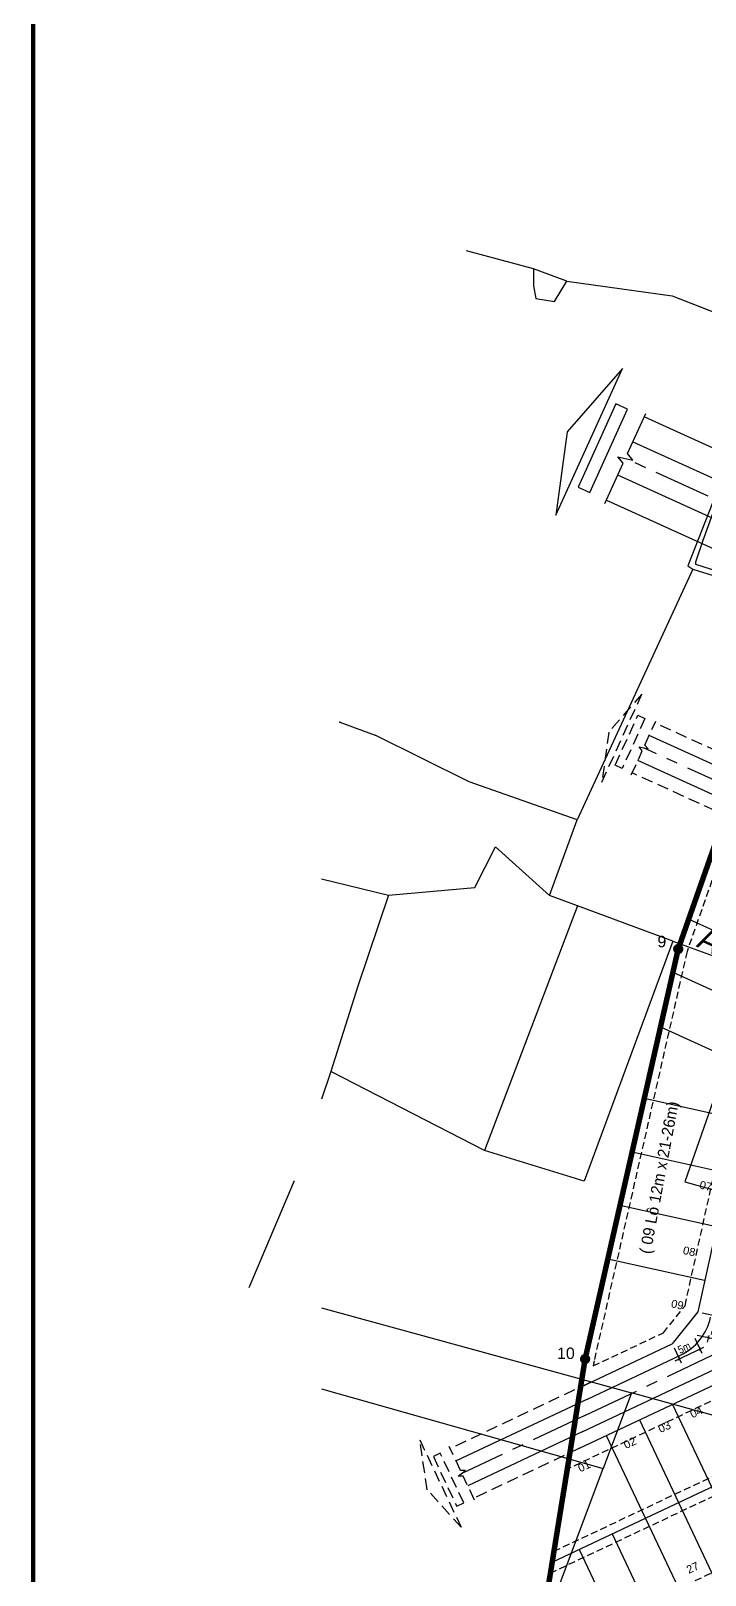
# Model space of a CAD drawing. Extents: x 597165 to 598689, y 1181586 to 1183364.
# Drawn here: x 597253.2 to 597400.6, y 1182711.4 to 1183049.2 of the extents above; entities that cross this region are included whole.
import ezdxf
from ezdxf.enums import TextEntityAlignment as Align

# ---------------------------------------------------------------- set-up
doc = ezdxf.new("R2010")
doc.units = 0
doc.header["$MEASUREMENT"] = 0
for name, pattern in [('CENTER', [2, 1.25, -0.25, 0.25, -0.25]), ('DASHED', [0.75, 0.5, -0.25]), ('LOGIOI', [4, 3, -1])]:
    doc.linetypes.add(name, pattern=pattern)
doc.layers.get('0').update_dxf_attribs({"linetype": 'CONTINUOUS'})
doc.layers.get('DEFPOINTS').update_dxf_attribs({"color": 8, "linetype": 'CONTINUOUS'})
for name, color, linetype in [('CGXD', 3, 'CONTINUOUS'), ('DIM', 7, 'CONTINUOUS'), ('DIM-T', 7, 'CONTINUOUS'), ('DTEXT-TENLO', 4, 'CONTINUOUS'), ('KHUNG_TEN', 5, 'CONTINUOUS'), ('MOCRANH', 7, 'CONTINUOUS'), ('NEN-HT', 8, 'CONTINUOUS'), ('NET-LENGOAI', 4, 'CONTINUOUS'), ('NET-LETRONG', 5, 'CONTINUOUS'), ('NET-PLO', 2, 'CONTINUOUS'), ('NET-TIM', 2, 'CENTER'), ('RANH_QUY_HOACH', 7, 'LOGIOI'), ('RANHGIAODAT', 150, 'LOGIOI'), ('TEXT-SOLO', 7, 'CONTINUOUS')]:
    doc.layers.add(name, color=color, linetype=linetype)
doc.styles.add('AVO', font='VHELVEN.TTF')
doc.styles.add('VHEL-C-R', font='VHELVCN.TTF')
doc.styles.add('VHELVEB', font='VHELVEB.TTF')
doc.styles.add('VTIMES-R', font='VAPTIMN.TTF')
doc.dimstyles.new('TL1000', dxfattribs={"dimscale": 0, "dimtxt": 2, "dimasz": 0.7, "dimexe": 1, "dimexo": 1, "dimgap": 0.5, "dimtad": 1, "dimdec": 1, "dimzin": 12, "dimtxsty": 'VHEL-C-R', "dimblk1": 'ARCHTICK', "dimblk2": 'ARCHTICK', "dimsah": 1, "dimcen": -0.09, "dimdle": 1, "dimclrd": 256, "dimclre": 256, "dimclrt": 256, "dimazin": 3, "dimtfac": 0.005, "dimtdec": 1, "dimtix": 1, "dimtmove": 0, "dimatfit": 3, "dimtolj": 1, "dimtzin": 0})

# ---------------------------------------------------------------- blocks, each defined once
blk = doc.blocks.new('_ARCHTICK')
at = {"color": 0, "linetype": 'BYBLOCK', "const_width": 0.15}
blk.add_lwpolyline([(-0.5, -0.5), (0.5, 0.5)], dxfattribs=at)
blk = doc.blocks.new('*D603')
at = {"linetype": 'BYBLOCK'}
for p, q in [((597402.66, 1182769.25), (597402.2, 1182767.17)), ((597399.97, 1182768.83), (597403.42, 1182768.06)), ((597398.89, 1182763.94), (597402.34, 1182763.18)), ((597401.15, 1182762.42), (597401.47, 1182763.88))]:
    blk.add_line(p, q, dxfattribs=at)
at = {"layer": 'DEFPOINTS', "color": 0, "linetype": 'BYBLOCK'}
for p in [(597398.99, 1182769.04), (597402.44, 1182768.28), (597397.91, 1182764.16)]:
    blk.add_point(p, dxfattribs=at)
at = {"linetype": 'BYBLOCK', "xscale": 0.7, "yscale": 0.7, "zscale": 0.7}
for p, rotation in [((597402.44, 1182768.28), 77.54387974004484), ((597401.37, 1182763.4), 257.5438797400449)]:
    blk.add_blockref('_ARCHTICK', p, dxfattribs=dict(at, rotation=rotation))
at = {"linetype": 'BYBLOCK', "insert": (597402.96, 1182765.1), "char_height": 1.75, "attachment_point": 5, "rotation": 77.5439, "style": 'VHEL-C-R'}
blk.add_mtext('\\A1;5m', dxfattribs=at)
blk = doc.blocks.new('*D602')
at = {"linetype": 'BYBLOCK'}
for p, q in [((597398.34, 1182763.25), (597399.89, 1182759.98)), ((597393.82, 1182761.12), (597395.37, 1182757.84)), ((597394.03, 1182758.32), (597400.36, 1182761.31))]:
    blk.add_line(p, q, dxfattribs=at)
at = {"layer": 'DEFPOINTS', "color": 0, "linetype": 'BYBLOCK'}
for p in [(597397.91, 1182764.16), (597393.39, 1182762.02), (597399.46, 1182760.88)]:
    blk.add_point(p, dxfattribs=at)
at = {"linetype": 'BYBLOCK', "xscale": 0.7, "yscale": 0.7, "zscale": 0.7}
for p, rotation in [((597394.94, 1182758.75), 205.2825172514839), ((597399.46, 1182760.88), 25.28251725148394)]:
    blk.add_blockref('_ARCHTICK', p, dxfattribs=dict(at, rotation=rotation))
at = {"linetype": 'BYBLOCK', "insert": (597396.04, 1182761.15), "char_height": 1.75, "attachment_point": 5, "rotation": 25.2825, "style": 'VHEL-C-R'}
blk.add_mtext('\\A1;5m', dxfattribs=at)

msp = doc.modelspace()

# ---------------------------------------------------------------- linework, layer by layer
at = {"color": 0}
msp.add_lwpolyline([(597378.693, 1182945.8473), (597382.6769, 1182954.6104), (597381.5183, 1182956.0416), (597384.8071, 1182955.3163), (597383.6485, 1182956.7475), (597387.6324, 1182965.5106)], dxfattribs=at)
at = {"layer": 'CGXD', "linetype": 'DASHED', "ltscale": 3}
for points in [[(597425.0424, 1182861.6757), (597423.4325, 1182865.9696), (597405.834, 1182873.9703), (597396.6521, 1182847.8231), (597376.34, 1182758.3188), (597376.159, 1182757.201), (597391.4818, 1182764.4384), (597396.2128, 1182770.3677), (597408.1973, 1182824.6225)], [(597480.2817, 1182769.8849), (597475.2603, 1182780.5161), (597470.9434, 1182782.0632), (597370.4752, 1182734.6096), (597367.5669, 1182716.647)], [(597485.4642, 1182751.32), (597487.0114, 1182755.6369), (597481.99, 1182766.2681), (597366.7914, 1182711.8569), (597363.883, 1182693.8942)]]:
    msp.add_lwpolyline(points, close=True, dxfattribs=at)
at = {"layer": 'DIM', "color": 4}
for points in [[(597382.5674, 1182975.3358), (597370.4527, 1182961.4857), (597367.9812, 1182943.2515)], [(597383.6599, 1182966.4378), (597381.1051, 1182967.5992), (597372.828, 1182949.3924), (597375.3827, 1182948.231)]]:
    msp.add_lwpolyline(points, close=True, dxfattribs=at)
at = {"layer": 'KHUNG_TEN', "const_width": 1}
msp.add_lwpolyline([(597253.7231, 1183354.3668), (597253.7231, 1181754.3668), (598599.5681, 1181754.3668), (598599.5681, 1183354.3668)], close=True, dxfattribs=at)
at = {"layer": 'MOCRANH'}
msp.add_lwpolyline([(598297.3967, 1182239.54), (598213.8261, 1182511.342), (598335.1729, 1182835.3919), (598344.6661, 1182860.743), (597547.8605, 1183222.9796), (597536.9709, 1183198.2708), (597494.1637, 1183101.1393), (597439.7212, 1182974.4588), (597407.6696, 1182885.2338), (597394.7271, 1182848.3776), (597374.3757, 1182758.7003), (597340.8217, 1182551.4599), (597340.2111, 1182461.6352), (597341.3721, 1182437.3595)], dxfattribs=at)
msp.add_lwpolyline([(598297.3967, 1182239.54), (598213.8261, 1182511.342), (598335.1729, 1182835.3919), (598344.6661, 1182860.743), (597547.8605, 1183222.9796), (597536.9709, 1183198.2708), (597494.1637, 1183101.1393), (597439.7212, 1182974.4588), (597407.6696, 1182885.2338), (597394.7271, 1182848.3776), (597374.3757, 1182758.7003), (597340.8217, 1182551.4599), (597340.2111, 1182461.6352), (597341.3721, 1182437.3595)], dxfattribs=at)
for points, const_width in [([(597394.1686, 1182848.3776, 1), (597395.2856, 1182848.3776, 1)], 1.1169), ([(597394.4479, 1182848.3776, 1), (597395.0064, 1182848.3776, 1)], 0.5585), ([(597373.8172, 1182758.7003, 1), (597374.9342, 1182758.7003, 1)], 1.1169), ([(597374.0965, 1182758.7003, 1), (597374.6549, 1182758.7003, 1)], 0.5585)]:
    msp.add_lwpolyline(points, format="xyb", close=True, dxfattribs=dict(at, const_width=const_width))
at = {"layer": 'NEN-HT', "linetype": 'CONTINUOUS'}
for p, q in [((597363.12, 1182997.15), (597348.4383, 1183001.0533)), ((597363.12, 1182997.15), (597363.06, 1182993.41)), ((597370.39, 1182994.42), (597363.12, 1182997.15)), ((597370.39, 1182994.42), (597363.12, 1182997.15)), ((597363.06, 1182993.41), (597363.58, 1182990.66)), ((597367.68, 1182990.03), (597370.39, 1182994.42)), ((597370.39, 1182994.42), (597393.42, 1182991.25)), ((597363.58, 1182990.66), (597367.68, 1182990.03)), ((597393.42, 1182991.25), (597415.77, 1182982.46)), ((597405.23, 1182953.53), (597396.85, 1182932.19)), ((597403.07, 1182945.96), (597400.11, 1182937.72)), ((597400.11, 1182937.72), (597398.54, 1182933.02)), ((597397.92, 1182931.43), (597372.65, 1182876.67)), ((597396.85, 1182932.19), (597397.92, 1182931.43)), ((597397.92, 1182931.43), (597438.76, 1182918.91)), ((597398.54, 1182933.02), (597398.48, 1182932.54)), ((597398.48, 1182932.54), (597404.93, 1182930.52)), ((597320.79, 1182897.96), (597328.48, 1182895.12)), ((597320.79, 1182897.96), (597328.48, 1182895.12)), ((597349, 1182884.91), (597328.48, 1182895.12)), ((597372.65, 1182876.67), (597349, 1182884.91)), ((597366.57, 1182860.09), (597372.65, 1182876.67)), ((597350.27, 1182861.82), (597354.78, 1182870.76)), ((597354.78, 1182870.76), (597366.57, 1182860.09)), ((597316.7537, 1182863.7069), (597331.38, 1182860.19)), ((597331.38, 1182860.19), (597350.27, 1182861.82)), ((597331.38, 1182860.19), (597324.72, 1182840.22)), ((597372.72, 1182857.81), (597352.4, 1182804.32)), ((597372.72, 1182857.81), (597366.57, 1182860.09)), ((597393.53, 1182850.1), (597372.72, 1182857.81)), ((597393.53, 1182850.1), (597374.2, 1182797.61)), ((597393.53, 1182850.1), (597412.13, 1182843.29)), ((597324.72, 1182840.22), (597318.78, 1182821.57)), ((597412.13, 1182843.29), (597396.21, 1182797.49)), ((597318.78, 1182821.57), (597316.7537, 1182815.5364)), ((597352.4, 1182804.32), (597318.78, 1182821.57)), ((597374.2, 1182797.61), (597352.4, 1182804.32)), ((597310.75, 1182797.66), (597300.88, 1182774.27)), ((597396.21, 1182797.49), (597422.76, 1182790.07)), ((597316.7537, 1182769.9126), (597337.2, 1182764.3)), ((597337.2, 1182764.3), (597384.54, 1182751.3)), ((597316.7537, 1182752.1543), (597378.33, 1182734.79)), ((597384.54, 1182751.3), (597378.33, 1182734.79)), ((597408.42, 1182744.69), (597384.54, 1182751.3)), ((597360.75, 1182688.05), (597378.33, 1182734.79))]:
    msp.add_line(p, q, dxfattribs=at)
for points in [[(597363.12, 1182997.15), (597363.06, 1182993.41), (597363.58, 1182990.66)], [(597370.39, 1182994.42), (597393.42, 1182991.25), (597415.77, 1182982.46)]]:
    msp.add_lwpolyline(points, dxfattribs=at)
msp.add_point((597320.79, 1182897.96), dxfattribs=at)
at = {"layer": 'NET-LENGOAI', "ltscale": 20}
for p, q in [((597384.8181, 1182959.3203), (597603.6654, 1182859.8278)), ((597529.5034, 1182884.7555), (597381.5073, 1182952.0376)), ((597408.7271, 1182885.8369), (597388.3942, 1182895.0806)), ((597407.1841, 1182879.9474), (597385.911, 1182889.6186)), ((597373.7297, 1182742.7824), (597469.5045, 1182788.0192)), ((597374.8741, 1182749.9585), (597395.2027, 1182759.5603)), ((597374.8741, 1182749.9585), (597346.1711, 1182736.4014)), ((597373.7297, 1182742.7824), (597348.7336, 1182730.9762))]:
    msp.add_line(p, q, dxfattribs=at)
msp.add_arc((597390.0777, 1182770.4108), 12, 295.282517, 347.54388, dxfattribs=at)
at = {"layer": 'NET-LETRONG', "ltscale": 20}
msp.add_line((597605.6934, 1182865.4968), (597387.3013, 1182964.7823), dxfattribs=at)
at = {"layer": 'NET-LETRONG'}
for p, q in [((597379.0241, 1182946.5755), (597527.0203, 1182879.2934)), ((597411.0587, 1182823.6677), (597398.9921, 1182769.0408)), ((597373.1575, 1182739.1943), (597470.7858, 1182785.3066)), ((597398.9921, 1182769.0408), (597393.3925, 1182762.0231)), ((597373.3835, 1182752.5723), (597393.3925, 1182762.0231))]:
    msp.add_line(p, q, dxfattribs=at)
at = {"layer": 'NET-LETRONG', "linetype": 'DASHED', "ltscale": 5}
for p, q in [((597378.0437, 1182884.8932), (597386.7954, 1182904.1438)), ((597386.7954, 1182904.1438), (597379.5266, 1182895.8337)), ((597380.9518, 1182888.5777), (597385.9181, 1182899.5018)), ((597387.4509, 1182898.8049), (597382.4846, 1182887.8808)), ((597385.9181, 1182899.5018), (597387.4509, 1182898.8049)), ((597387.4441, 1182892.9907), (597389.8344, 1182898.2486)), ((597410.2037, 1182888.4611), (597389.6358, 1182897.8117)), ((597379.5266, 1182895.8337), (597378.0437, 1182884.8932)), ((597384.4708, 1182886.4506), (597386.8611, 1182891.7085)), ((597386.8611, 1182891.7085), (597386.166, 1182892.5672)), ((597386.166, 1182892.5672), (597388.1392, 1182892.132)), ((597388.1392, 1182892.132), (597387.4441, 1182892.9907)), ((597382.4846, 1182887.8808), (597380.9518, 1182888.5777)), ((597406.1776, 1182877.1095), (597384.6695, 1182886.8876)), ((597375.4463, 1182753.5466), (597344.8899, 1182739.1141)), ((597339.8647, 1182730.1221), (597338.2225, 1182741.0399)), ((597338.2225, 1182741.0399), (597347.2538, 1182721.9189)), ((597347.1516, 1182734.3256), (597344.6849, 1182739.5481)), ((597373.1575, 1182739.1943), (597350.0149, 1182728.2635)), ((597342.7198, 1182738.0891), (597341.1972, 1182737.3699)), ((597341.1972, 1182737.3699), (597346.3222, 1182726.5194)), ((597347.8448, 1182727.2385), (597342.7198, 1182738.0891)), ((597346.6486, 1182733.0766), (597348.2561, 1182734.301)), ((597347.7532, 1182733.052), (597346.6486, 1182733.0766)), ((597348.2561, 1182734.301), (597347.1516, 1182734.3256)), ((597350.2199, 1182727.8295), (597347.7532, 1182733.052)), ((597347.2538, 1182721.9189), (597339.8647, 1182730.1221)), ((597346.3222, 1182726.5194), (597347.8448, 1182727.2385))]:
    msp.add_line(p, q, dxfattribs=at)
at = {"layer": 'NET-PLO'}
for p, q in [((597397.0206, 1182854.9087), (597420.4244, 1182844.2689)), ((597393.5735, 1182843.294), (597415.4581, 1182833.3448)), ((597390.8617, 1182831.3449), (597410.7566, 1182822.3003)), ((597408.2668, 1182811.0286), (597387.3021, 1182815.6596)), ((597405.6785, 1182799.3111), (597384.6463, 1182803.9569)), ((597403.0902, 1182787.5935), (597381.9905, 1182792.2543)), ((597400.5019, 1182775.876), (597379.3347, 1182780.5517)), ((597367.1791, 1182714.2519), (597483.8485, 1182769.3577)), ((597393.4756, 1182748.7911), (597410.5589, 1182712.6226)), ((597386.2419, 1182745.3744), (597403.3252, 1182709.2059)), ((597379.0082, 1182741.9578), (597396.0915, 1182705.7892)), ((597380.3161, 1182720.4569), (597388.8578, 1182702.3726)), ((597373.0824, 1182717.0402), (597381.6241, 1182698.9559))]:
    msp.add_line(p, q, dxfattribs=at)
at = {"layer": 'NET-TIM', "ltscale": 10}
for p, q in [((597619.7611, 1182848.1165), (597383.1627, 1182955.6789)), ((597408.1907, 1182882.7853), (597387.1526, 1182892.3496)), ((597374.3019, 1182746.3705), (597476.1322, 1182794.4674)), ((597374.3019, 1182746.3705), (597347.4524, 1182733.6888))]:
    msp.add_line(p, q, dxfattribs=at)
at = {"layer": 'RANH_QUY_HOACH', "color": 1, "linetype": 'DASHED', "ltscale": 20, "const_width": 1.2, "flags": 128}
msp.add_lwpolyline([(598213.8261, 1182511.342), (598335.1729, 1182835.3919), (598344.6661, 1182860.743), (597547.8605, 1183222.9796), (597536.9709, 1183198.2708), (597494.1637, 1183101.1393), (597439.7212, 1182974.4588), (597407.6696, 1182885.2338), (597394.7271, 1182848.3776), (597374.3757, 1182758.7003), (597340.8217, 1182551.4599), (597340.2111, 1182461.6352), (597341.3721, 1182437.3595), (597345.3594, 1182366.2568), (597347.4489, 1182325.7368), (597346.6708, 1182267.2097), (597396.7196, 1181936.6184), (597442.3642, 1181957.8696), (597465.633, 1181971.3486), (597501.0995, 1181986.0417), (597656.5869, 1182038.5657), (597738.2962, 1182063.5406), (597807.4868, 1182085.32), (597867.7896, 1182104.3029), (597882.6286, 1182108.9741), (597915.464, 1182119.3104), (597990.1043, 1182142.8066), (598023.5178, 1182153.3249), (598090.3046, 1182174.3489), (598179.3376, 1182202.3758), (598297.3967, 1182239.54)], close=True, dxfattribs=at)
at = {"layer": 'RANH_QUY_HOACH', "color": 1, "linetype": 'CONTINUOUS', "ltscale": 20, "flags": 128}
msp.add_lwpolyline([(598297.3967, 1182239.54), (598213.8261, 1182511.342), (598335.1729, 1182835.3919), (598344.6661, 1182860.743), (597547.8605, 1183222.9796), (597536.9709, 1183198.2708), (597494.1637, 1183101.1393), (597439.7212, 1182974.4588), (597407.6696, 1182885.2338), (597394.7271, 1182848.3776), (597374.3757, 1182758.7003), (597340.8217, 1182551.4599), (597340.2111, 1182461.6352), (597341.3721, 1182437.3595)], dxfattribs=at)
at = {"layer": 'RANHGIAODAT', "color": 160, "linetype": 'CONTINUOUS', "ltscale": 2.5}
msp.add_lwpolyline([(598293.6241, 1182251.8099), (598213.8261, 1182511.342), (598335.1729, 1182835.3919), (598335.1729, 1182835.3919), (598335.1729, 1182835.3919), (598335.1729, 1182835.3919), (597536.9709, 1183198.2708), (597536.9709, 1183198.2708), (597536.9709, 1183198.2708), (597536.9709, 1183198.2708), (597536.9709, 1183198.2708), (597536.9709, 1183198.2708), (597536.9709, 1183198.2708), (597536.9709, 1183198.2708), (597536.9709, 1183198.2708), (597494.1637, 1183101.1393), (597439.7212, 1182974.4588), (597407.6696, 1182885.2338), (597394.7271, 1182848.3776), (597374.3757, 1182758.7003), (597340.8217, 1182551.4599), (597340.2111, 1182461.6352), (597341.3721, 1182437.3595)], dxfattribs=at)

# ---------------------------------------------------------------- texts
at = {"layer": 'DTEXT-TENLO', "style": 'VTIMES-R'}
for s, height, rotation, p in [('AS', 5, 335.552484, (597402.5735, 1182847.1331)), ('( 09 Loâ 12m x 21-26m)', 2.5, 79.475701, (597391.7651, 1182798.1708))]:
    msp.add_text(s, height=height, rotation=rotation, dxfattribs=at).set_placement(p, align=Align.CENTER)
at = {"layer": 'MOCRANH', "color": 1, "style": 'VHELVEB'}
for s, p in [('9', (597391.1538, 1182848.7636)), ('10', (597370.1797, 1182758.7061))]:
    msp.add_text(s, height=2.5, dxfattribs=at).set_placement(p, align=Align.CENTER)
at = {"layer": 'TEXT-SOLO', "color": 3, "style": 'AVO'}
for s, rotation, p in [('07', 347.54388, (597400.59, 1182795.7249)), ('08', 347.54388, (597396.9596, 1182781.4175)), ('09', 347.54388, (597394.3583, 1182769.7593)), ('04', 25.282517, (597399.0585, 1182746.2897)), ('03', 25.282517, (597392.0888, 1182743.0691)), ('02', 25.282517, (597384.5365, 1182739.5733)), ('01', 25.282517, (597374.5409, 1182734.4797)), ('27', 25.282517, (597398.2545, 1182712.2673))]:
    msp.add_text(s, height=1.75, rotation=rotation, dxfattribs=at).set_placement(p, align=Align.CENTER)

# ---------------------------------------------------------------- dimensions: what is measured, and where the dimension line sits
at = {"layer": 'DIM-T'}
for base, p1, p2, angle, picture, middle in [((597402.445, 1182768.2781), (597397.9136, 1182764.1585), (597398.9921, 1182769.0408), 77.54388, '*D603', (597402.9595, 1182765.0971)), ((597399.46, 1182760.8844), (597393.3925, 1182762.0231), (597397.9136, 1182764.1585), 25.282517, '*D602', (597396.0433, 1182761.1535))]:
    dim = msp.add_linear_dim(base=base, p1=p1, p2=p2, angle=angle, dimstyle='TL1000', override={"dimscale": 1, "dimtxt": 1.75, "dimpost": 'm'}, dxfattribs=at)
    dim.commit()
    dim.dimension.update_dxf_attribs({"geometry": picture, "text_midpoint": middle, "dimtype": 161})

doc.saveas('drawing.dxf')
